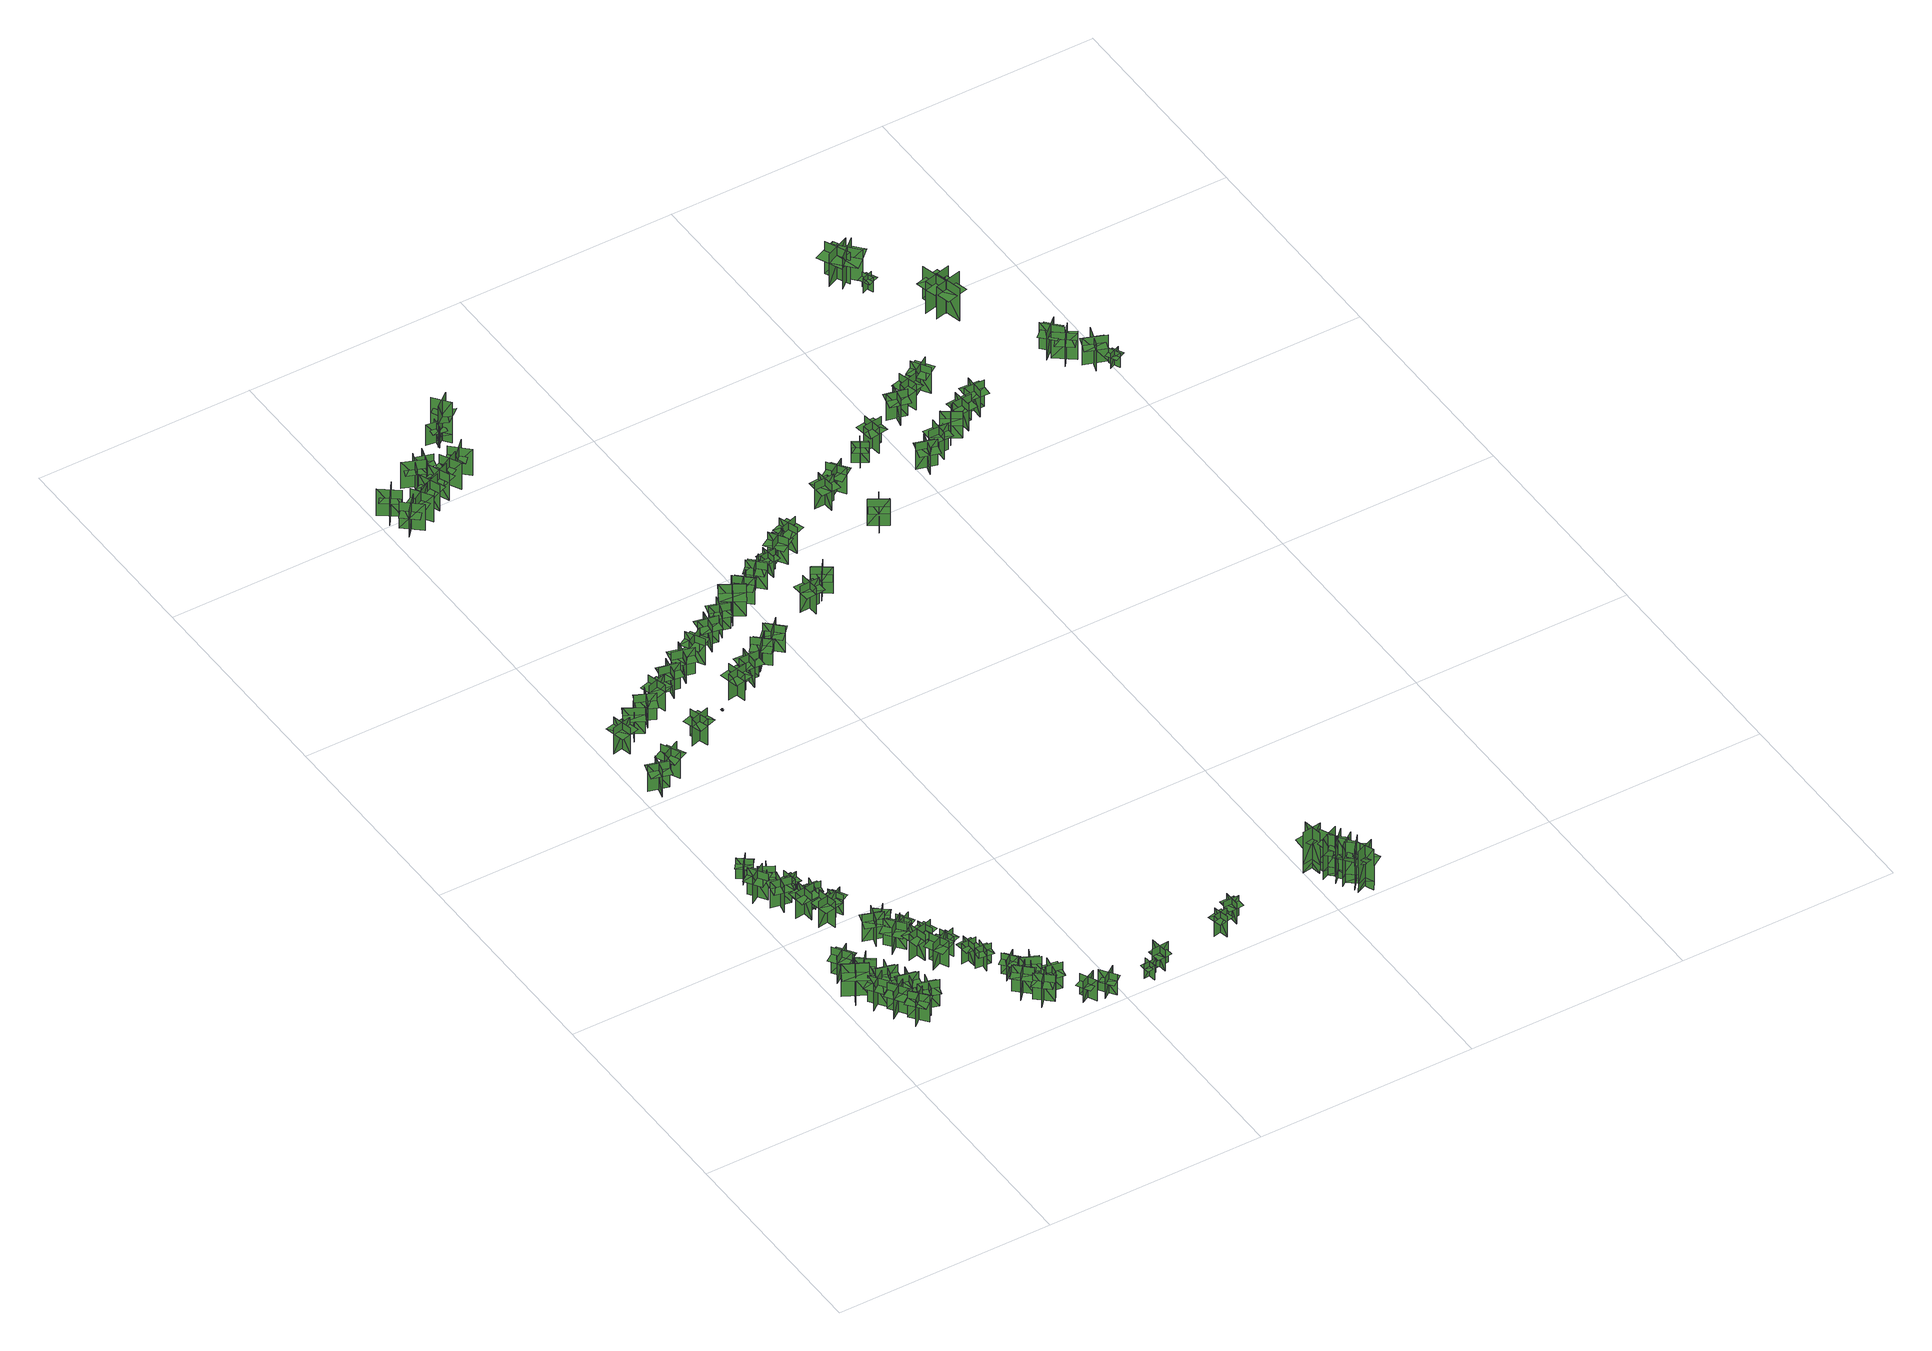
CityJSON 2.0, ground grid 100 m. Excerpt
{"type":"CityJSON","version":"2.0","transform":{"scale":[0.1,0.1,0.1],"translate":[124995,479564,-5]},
"CityObjects":{
"tree1":{"type":"SolitaryVegetationObject","geometry":[{"type":"MultiSurface","lod":"1","boundaries":[[[0,1,2]],[[0,2,3]],[[4,5,6]],[[4,6,7]],[[8,9,10]],[[8,10,11]],[[8,11,12]],[[8,12,13]]]}]},
"tree2":{"type":"SolitaryVegetationObject","geometry":[{"type":"MultiSurface","lod":"1","boundaries":[[[14,15,16]],[[14,16,17]],[[18,19,20]],[[18,20,21]],[[22,23,24]],[[22,24,25]],[[22,25,26]],[[22,26,27]]]}]},
"tree3":{"type":"SolitaryVegetationObject","geometry":[{"type":"MultiSurface","lod":"1","boundaries":[[[28,29,30]],[[28,30,31]],[[32,33,34]],[[32,34,35]],[[36,37,38]],[[36,38,39]],[[36,39,40]],[[36,40,41]]]}]},
"tree4":{"type":"SolitaryVegetationObject","geometry":[{"type":"MultiSurface","lod":"1","boundaries":[[[42,43,44]],[[42,44,45]],[[46,47,48]],[[46,48,49]],[[50,51,52]],[[50,52,53]],[[50,53,54]],[[50,54,55]]]}]},
"tree5":{"type":"SolitaryVegetationObject","geometry":[{"type":"MultiSurface","lod":"1","boundaries":[[[56,57,58]],[[56,58,59]],[[60,61,62]],[[60,62,63]],[[64,65,66]],[[64,66,67]],[[64,67,68]],[[64,68,69]]]}]},
"tree6":{"type":"SolitaryVegetationObject","geometry":[{"type":"MultiSurface","lod":"1","boundaries":[[[70,71,72]],[[70,72,73]],[[74,75,76]],[[74,76,77]],[[78,79,80]],[[78,80,81]],[[78,81,82]],[[78,82,83]]]}]},
"tree7":{"type":"SolitaryVegetationObject","geometry":[{"type":"MultiSurface","lod":"1","boundaries":[[[84,85,86]],[[84,86,87]],[[88,89,90]],[[88,90,91]],[[92,93,94]],[[92,94,95]],[[92,95,96]],[[92,96,97]]]}]},
"tree8":{"type":"SolitaryVegetationObject","geometry":[{"type":"MultiSurface","lod":"1","boundaries":[[[98,99,100]],[[98,100,101]],[[102,103,104]],[[102,104,105]],[[106,107,108]],[[106,108,109]],[[106,109,110]],[[106,110,111]]]}]},
"tree9":{"type":"SolitaryVegetationObject","geometry":[{"type":"MultiSurface","lod":"1","boundaries":[[[112,113,114]],[[112,114,115]],[[116,117,118]],[[116,118,119]],[[120,121,122]],[[120,122,123]],[[120,123,124]],[[120,124,125]]]}]},
"tree10":{"type":"SolitaryVegetationObject","geometry":[{"type":"MultiSurface","lod":"1","boundaries":[[[126,127,128]],[[126,128,129]],[[130,131,132]],[[130,132,133]],[[134,135,136]],[[134,136,137]],[[134,137,138]],[[134,138,139]]]}]},
"tree11":{"type":"SolitaryVegetationObject","geometry":[{"type":"MultiSurface","lod":"1","boundaries":[[[140,141,142]],[[140,142,143]],[[144,145,146]],[[144,146,147]],[[148,149,150]],[[148,150,151]],[[148,151,152]],[[148,152,153]]]}]},
"tree12":{"type":"SolitaryVegetationObject","geometry":[{"type":"MultiSurface","lod":"1","boundaries":[[[154,155,156]],[[154,156,157]],[[158,159,160]],[[158,160,161]],[[162,163,164]],[[162,164,165]],[[162,165,166]],[[162,166,167]]]}]},
"tree13":{"type":"SolitaryVegetationObject","geometry":[{"type":"MultiSurface","lod":"1","boundaries":[[[168,169,170]],[[168,170,171]],[[172,173,174]],[[172,174,175]],[[176,177,178]],[[176,178,179]],[[176,179,180]],[[176,180,181]]]}]},
"tree14":{"type":"SolitaryVegetationObject","geometry":[{"type":"MultiSurface","lod":"1","boundaries":[[[182,183,184]],[[182,184,185]],[[186,187,188]],[[186,188,189]],[[190,191,192]],[[190,192,193]],[[190,193,194]],[[190,194,195]]]}]},
"tree15":{"type":"SolitaryVegetationObject","geometry":[{"type":"MultiSurface","lod":"1","boundaries":[[[196,197,198]],[[196,198,199]],[[200,201,202]],[[200,202,203]],[[204,205,206]],[[204,206,207]],[[204,207,208]],[[204,208,209]]]}]},
"tree16":{"type":"SolitaryVegetationObject","geometry":[{"type":"MultiSurface","lod":"1","boundaries":[[[210,211,212]],[[210,212,213]],[[214,215,216]],[[214,216,217]],[[218,219,220]],[[218,220,221]],[[218,221,222]],[[218,222,223]]]}]},
"tree17":{"type":"SolitaryVegetationObject","geometry":[{"type":"MultiSurface","lod":"1","boundaries":[[[224,225,226]],[[224,226,227]],[[228,229,230]],[[228,230,231]],[[232,233,234]],[[232,234,235]],[[232,235,236]],[[232,236,237]]]}]},
"tree18":{"type":"SolitaryVegetationObject","geometry":[{"type":"MultiSurface","lod":"1","boundaries":[[[238,239,240]],[[238,240,241]],[[242,243,244]],[[242,244,245]],[[246,247,248]],[[246,248,249]],[[246,249,250]],[[246,250,251]]]}]},
"tree19":{"type":"SolitaryVegetationObject","geometry":[{"type":"MultiSurface","lod":"1","boundaries":[[[252,253,254]],[[252,254,255]],[[256,257,258]],[[256,258,259]],[[260,261,262]],[[260,262,263]],[[260,263,264]],[[260,264,265]]]}]},
"tree20":{"type":"SolitaryVegetationObject","geometry":[{"type":"MultiSurface","lod":"1","boundaries":[[[266,267,268]],[[266,268,269]],[[270,271,272]],[[270,272,273]],[[274,275,276]],[[274,276,277]],[[274,277,278]],[[274,278,279]]]}]},
"tree21":{"type":"SolitaryVegetationObject","geometry":[{"type":"MultiSurface","lod":"1","boundaries":[[[280,281,282]],[[280,282,283]],[[284,285,286]],[[284,286,287]],[[288,289,290]],[[288,290,291]],[[288,291,292]],[[288,292,293]]]}]},
"tree22":{"type":"SolitaryVegetationObject","geometry":[{"type":"MultiSurface","lod":"1","boundaries":[[[294,295,296]],[[294,296,297]],[[298,299,300]],[[298,300,301]],[[302,303,304]],[[302,304,305]],[[302,305,306]],[[302,306,307]]]}]},
"tree23":{"type":"SolitaryVegetationObject","geometry":[{"type":"MultiSurface","lod":"1","boundaries":[[[308,309,310]],[[308,310,311]],[[312,313,314]],[[312,314,315]],[[316,317,318]],[[316,318,319]],[[316,319,320]],[[316,320,321]]]}]},
"tree24":{"type":"SolitaryVegetationObject","geometry":[{"type":"MultiSurface","lod":"1","boundaries":[[[322,323,324]],[[322,324,325]],[[326,327,328]],[[326,328,329]],[[330,331,332]],[[330,332,333]],[[330,333,334]],[[330,334,335]]]}]},
"tree25":{"type":"SolitaryVegetationObject","geometry":[{"type":"MultiSurface","lod":"1","boundaries":[[[336,337,338]],[[336,338,339]],[[340,341,342]],[[340,342,343]],[[344,345,346]],[[344,346,347]],[[344,347,348]],[[344,348,349]]]}]},
"tree26":{"type":"SolitaryVegetationObject","geometry":[{"type":"MultiSurface","lod":"1","boundaries":[[[350,351,352]],[[350,352,353]],[[354,355,356]],[[354,356,357]],[[358,359,360]],[[358,360,361]],[[358,361,362]],[[358,362,363]]]}]},
"tree27":{"type":"SolitaryVegetationObject","geometry":[{"type":"MultiSurface","lod":"1","boundaries":[[[364,365,366]],[[364,366,367]],[[368,369,370]],[[368,370,371]],[[372,373,374]],[[372,374,375]],[[372,375,376]],[[372,376,377]]]}]},
"tree28":{"type":"SolitaryVegetationObject","geometry":[{"type":"MultiSurface","lod":"1","boundaries":[[[378,379,380]],[[378,380,381]],[[382,383,384]],[[382,384,385]],[[386,387,388]],[[386,388,389]],[[386,389,390]],[[386,390,391]]]}]},
"tree29":{"type":"SolitaryVegetationObject","geometry":[{"type":"MultiSurface","lod":"1","boundaries":[[[392,393,394]],[[392,394,395]],[[396,397,398]],[[396,398,399]],[[400,401,402]],[[400,402,403]],[[400,403,404]],[[400,404,405]]]}]},
"tree30":{"type":"SolitaryVegetationObject","geometry":[{"type":"MultiSurface","lod":"1","boundaries":[[[406,407,408]],[[406,408,409]],[[410,411,412]],[[410,412,413]],[[414,415,416]],[[414,416,417]],[[414,417,418]],[[414,418,419]]]}]},
"tree31":{"type":"SolitaryVegetationObject","geometry":[{"type":"MultiSurface","lod":"1","boundaries":[[[420,421,422]],[[420,422,423]],[[424,425,426]],[[424,426,427]],[[428,429,430]],[[428,430,431]],[[428,431,432]],[[428,432,433]]]}]},
"tree32":{"type":"SolitaryVegetationObject","geometry":[{"type":"MultiSurface","lod":"1","boundaries":[[[434,435,436]],[[434,436,437]],[[438,439,440]],[[438,440,441]],[[442,443,444]],[[442,444,445]],[[442,445,446]],[[442,446,447]]]}]},
"tree33":{"type":"SolitaryVegetationObject","geometry":[{"type":"MultiSurface","lod":"1","boundaries":[[[448,449,450]],[[448,450,451]],[[452,453,454]],[[452,454,455]],[[456,457,458]],[[456,458,459]],[[456,459,460]],[[456,460,461]]]}]},
"tree34":{"type":"SolitaryVegetationObject","geometry":[{"type":"MultiSurface","lod":"1","boundaries":[[[462,463,464]],[[462,464,465]],[[466,467,468]],[[466,468,469]],[[470,471,472]],[[470,472,473]],[[470,473,474]],[[470,474,475]]]}]},
"tree35":{"type":"SolitaryVegetationObject","geometry":[{"type":"MultiSurface","lod":"1","boundaries":[[[476,477,478]],[[476,478,479]],[[480,481,482]],[[480,482,483]],[[484,485,486]],[[484,486,487]],[[484,487,488]],[[484,488,489]]]}]},
"tree36":{"type":"SolitaryVegetationObject","geometry":[{"type":"MultiSurface","lod":"1","boundaries":[[[490,491,492]],[[490,492,493]],[[494,495,496]],[[494,496,497]],[[498,499,500]],[[498,500,501]],[[498,501,502]],[[498,502,503]]]}]},
"tree37":{"type":"SolitaryVegetationObject","geometry":[{"type":"MultiSurface","lod":"1","boundaries":[[[504,505,506]],[[504,506,507]],[[508,509,510]],[[508,510,511]],[[512,513,514]],[[512,514,515]],[[512,515,516]],[[512,516,517]]]}]},
"tree38":{"type":"SolitaryVegetationObject","geometry":[{"type":"MultiSurface","lod":"1","boundaries":[[[518,519,520]],[[518,520,521]],[[522,523,524]],[[522,524,525]],[[526,527,528]],[[526,528,529]],[[526,529,530]],[[526,530,531]]]}]},
"tree39":{"type":"SolitaryVegetationObject","geometry":[{"type":"MultiSurface","lod":"1","boundaries":[[[532,533,534]],[[532,534,535]],[[536,537,538]],[[536,538,539]],[[540,541,542]],[[540,542,543]],[[540,543,544]],[[540,544,545]]]}]},
"tree40":{"type":"SolitaryVegetationObject","geometry":[{"type":"MultiSurface","lod":"1","boundaries":[[[546,547,548]],[[546,548,549]],[[550,551,552]],[[550,552,553]],[[554,555,556]],[[554,556,557]],[[554,557,558]],[[554,558,559]]]}]},
"tree41":{"type":"SolitaryVegetationObject","geometry":[{"type":"MultiSurface","lod":"1","boundaries":[[[560,561,562]],[[560,562,563]],[[564,565,566]],[[564,566,567]],[[568,569,570]],[[568,570,571]],[[568,571,572]],[[568,572,573]]]}]},
"tree42":{"type":"SolitaryVegetationObject","geometry":[{"type":"MultiSurface","lod":"1","boundaries":[[[574,575,576]],[[574,576,577]],[[578,579,580]],[[578,580,581]],[[582,583,584]],[[582,584,585]],[[582,585,586]],[[582,586,587]]]}]},
"tree43":{"type":"SolitaryVegetationObject","geometry":[{"type":"MultiSurface","lod":"1","boundaries":[[[588,589,590]],[[588,590,591]],[[592,593,594]],[[592,594,595]],[[596,597,598]],[[596,598,599]],[[596,599,600]],[[596,600,601]]]}]},
"tree44":{"type":"SolitaryVegetationObject","geometry":[{"type":"MultiSurface","lod":"1","boundaries":[[[602,603,604]],[[602,604,605]],[[606,607,608]],[[606,608,609]],[[610,611,612]],[[610,612,613]],[[610,613,614]],[[610,614,615]]]}]},
"tree45":{"type":"SolitaryVegetationObject","geometry":[{"type":"MultiSurface","lod":"1","boundaries":[[[616,617,618]],[[616,618,619]],[[620,621,622]],[[620,622,623]],[[624,625,626]],[[624,626,627]],[[624,627,628]],[[624,628,629]]]}]},
"tree46":{"type":"SolitaryVegetationObject","geometry":[{"type":"MultiSurface","lod":"1","boundaries":[[[630,631,632]],[[630,632,633]],[[634,635,636]],[[634,636,637]],[[638,639,640]],[[638,640,641]],[[638,641,642]],[[638,642,643]]]}]},
"tree47":{"type":"SolitaryVegetationObject","geometry":[{"type":"MultiSurface","lod":"1","boundaries":[[[644,645,646]],[[644,646,647]],[[648,649,650]],[[648,650,651]],[[652,653,654]],[[652,654,655]],[[652,655,656]],[[652,656,657]]]}]},
"tree48":{"type":"SolitaryVegetationObject","geometry":[{"type":"MultiSurface","lod":"1","boundaries":[[[658,659,660]],[[658,660,661]],[[662,663,664]],[[662,664,665]],[[666,667,668]],[[666,668,669]],[[666,669,670]],[[666,670,671]]]}]},
"tree49":{"type":"SolitaryVegetationObject","geometry":[{"type":"MultiSurface","lod":"1","boundaries":[[[672,673,674]],[[672,674,675]],[[676,677,678]],[[676,678,679]],[[680,681,682]],[[680,682,683]],[[680,683,684]],[[680,684,685]]]}]},
"tree50":{"type":"SolitaryVegetationObject","geometry":[{"type":"MultiSurface","lod":"1","boundaries":[[[686,687,688]],[[686,688,689]],[[690,691,692]],[[690,692,693]],[[694,695,696]],[[694,696,697]],[[694,697,698]],[[694,698,699]]]}]},
"tree51":{"type":"SolitaryVegetationObject","geometry":[{"type":"MultiSurface","lod":"1","boundaries":[[[700,701,702]],[[700,702,703]],[[704,705,706]],[[704,706,707]],[[708,709,710]],[[708,710,711]],[[708,711,712]],[[708,712,713]]]}]},
"tree52":{"type":"SolitaryVegetationObject","geometry":[{"type":"MultiSurface","lod":"1","boundaries":[[[714,715,716]],[[714,716,717]],[[718,719,720]],[[718,720,721]],[[722,723,724]],[[722,724,725]],[[722,725,726]],[[722,726,727]]]}]},
"tree53":{"type":"SolitaryVegetationObject","geometry":[{"type":"MultiSurface","lod":"1","boundaries":[[[728,729,730]],[[728,730,731]],[[732,733,734]],[[732,734,735]],[[736,737,738]],[[736,738,739]],[[736,739,740]],[[736,740,741]]]}]},
"tree54":{"type":"SolitaryVegetationObject","geometry":[{"type":"MultiSurface","lod":"1","boundaries":[[[742,743,744]],[[742,744,745]],[[746,747,748]],[[746,748,749]],[[750,751,752]],[[750,752,753]],[[750,753,754]],[[750,754,755]]]}]},
"tree55":{"type":"SolitaryVegetationObject","geometry":[{"type":"MultiSurface","lod":"1","boundaries":[[[756,757,758]],[[756,758,759]],[[760,761,762]],[[760,762,763]],[[764,765,766]],[[764,766,767]],[[764,767,768]],[[764,768,769]]]}]},
"tree56":{"type":"SolitaryVegetationObject","geometry":[{"type":"MultiSurface","lod":"1","boundaries":[[[770,771,772]],[[770,772,773]],[[774,775,776]],[[774,776,777]],[[778,779,780]],[[778,780,781]],[[778,781,782]],[[778,782,783]]]}]},
"tree57":{"type":"SolitaryVegetationObject","geometry":[{"type":"MultiSurface","lod":"1","boundaries":[[[784,785,786]],[[784,786,787]],[[788,789,790]],[[788,790,791]],[[792,793,794]],[[792,794,795]],[[792,795,796]],[[792,796,797]]]}]},
"tree58":{"type":"SolitaryVegetationObject","geometry":[{"type":"MultiSurface","lod":"1","boundaries":[[[798,799,800]],[[798,800,801]],[[802,803,804]],[[802,804,805]],[[806,807,808]],[[806,808,809]],[[806,809,810]],[[806,810,811]]]}]},
"tree59":{"type":"SolitaryVegetationObject","geometry":[{"type":"MultiSurface","lod":"1","boundaries":[[[812,813,814]],[[812,814,815]],[[816,817,818]],[[816,818,819]],[[820,821,822]],[[820,822,823]],[[820,823,824]],[[820,824,825]]]}]},
"tree60":{"type":"SolitaryVegetationObject","geometry":[{"type":"MultiSurface","lod":"1","boundaries":[[[826,827,828]],[[826,828,829]],[[830,831,832]],[[830,832,833]],[[834,835,836]],[[834,836,837]],[[834,837,838]],[[834,838,839]]]}]},
"tree61":{"type":"SolitaryVegetationObject","geometry":[{"type":"MultiSurface","lod":"1","boundaries":[[[840,841,842]],[[840,842,843]],[[844,845,846]],[[844,846,847]],[[848,849,850]],[[848,850,851]],[[848,851,852]],[[848,852,853]]]}]},
"tree62":{"type":"SolitaryVegetationObject","geometry":[{"type":"MultiSurface","lod":"1","boundaries":[[[854,855,856]],[[854,856,857]],[[858,859,860]],[[858,860,861]],[[862,863,864]],[[862,864,865]],[[862,865,866]],[[862,866,867]]]}]},
"tree63":{"type":"SolitaryVegetationObject","geometry":[{"type":"MultiSurface","lod":"1","boundaries":[[[868,869,870]],[[868,870,871]],[[872,873,874]],[[872,874,875]],[[876,877,878]],[[876,878,879]],[[876,879,880]],[[876,880,881]]]}]},
"tree64":{"type":"SolitaryVegetationObject","geometry":[{"type":"MultiSurface","lod":"1","boundaries":[[[882,883,884]],[[882,884,885]],[[886,887,888]],[[886,888,889]],[[890,891,892]],[[890,892,893]],[[890,893,894]],[[890,894,895]]]}]},
"tree65":{"type":"SolitaryVegetationObject","geometry":[{"type":"MultiSurface","lod":"1","boundaries":[[[896,897,898]],[[896,898,899]],[[900,901,902]],[[900,902,903]],[[904,905,906]],[[904,906,907]],[[904,907,908]],[[904,908,909]]]}]},
"tree66":{"type":"SolitaryVegetationObject","geometry":[{"type":"MultiSurface","lod":"1","boundaries":[[[910,911,912]],[[910,912,913]],[[914,915,916]],[[914,916,917]],[[918,919,920]],[[918,920,921]],[[918,921,922]],[[918,922,923]]]}]},
"tree67":{"type":"SolitaryVegetationObject","geometry":[{"type":"MultiSurface","lod":"1","boundaries":[[[924,925,926]],[[924,926,927]],[[928,929,930]],[[928,930,931]],[[932,933,934]],[[932,934,935]],[[932,935,936]],[[932,936,937]]]}]},
"tree68":{"type":"SolitaryVegetationObject","geometry":[{"type":"MultiSurface","lod":"1","boundaries":[[[938,939,940]],[[938,940,941]],[[942,943,944]],[[942,944,945]],[[946,947,943]],[[946,943,942]],[[948,949,939]],[[948,939,938]],[[950,951,952]],[[950,952,953]],[[954,955,956]],[[954,956,957]]]}]},
"tree69":{"type":"SolitaryVegetationObject","geometry":[{"type":"MultiSurface","lod":"1","boundaries":[[[958,959,960]],[[958,960,961]],[[962,963,964]],[[962,964,965]],[[966,967,968]],[[966,968,969]],[[966,969,970]],[[966,970,971]]]}]},
"tree70":{"type":"SolitaryVegetationObject","geometry":[{"type":"MultiSurface","lod":"1","boundaries":[[[972,973,974]],[[972,974,975]],[[976,977,978]],[[976,978,979]],[[980,981,982]],[[980,982,983]],[[980,983,984]],[[980,984,985]]]}]},
"tree71":{"type":"SolitaryVegetationObject","geometry":[{"type":"MultiSurface","lod":"1","boundaries":[[[986,987,988]],[[986,988,989]],[[990,991,992]],[[990,992,993]],[[994,995,996]],[[994,996,997]],[[994,997,998]],[[994,998,999]]]}]},
"tree72":{"type":"SolitaryVegetationObject","geometry":[{"type":"MultiSurface","lod":"1","boundaries":[[[1000,1001,1002]],[[1000,1002,1003]],[[1004,1005,1006]],[[1004,1006,1007]],[[1008,1009,1010]],[[1008,1010,1011]],[[1008,1011,1012]],[[1008,1012,1013]]]}]},
"tree73":{"type":"SolitaryVegetationObject","geometry":[{"type":"MultiSurface","lod":"1","boundaries":[[[1014,1015,1016]],[[1014,1016,1017]],[[1018,1019,1020]],[[1018,1020,1021]],[[1022,1023,1024]],[[1022,1024,1025]],[[1022,1025,1026]],[[1022,1026,1027]]]}]},
"tree74":{"type":"SolitaryVegetationObject","geometry":[{"type":"MultiSurface","lod":"1","boundaries":[[[1028,1029,1030]],[[1028,1030,1031]],[[1032,1033,1034]],[[1032,1034,1035]],[[1036,1037,1033]],[[1036,1033,1032]],[[1038,1039,1029]],[[1038,1029,1028]],[[1040,1041,1042]],[[1040,1042,1043]],[[1044,1045,1046]],[[1044,1046,1047]]]}]},
"tree75":{"type":"SolitaryVegetationObject","geometry":[{"type":"MultiSurface","lod":"1","boundaries":[[[1048,1049,1050]],[[1048,1050,1051]],[[1052,1053,1054]],[[1052,1054,1055]],[[1056,1057,1058]],[[1056,1058,1059]],[[1056,1059,1060]],[[1056,1060,1061]]]}]},
"tree76":{"type":"SolitaryVegetationObject","geometry":[{"type":"MultiSurface","lod":"1","boundaries":[[[1062,1063,1064]],[[1062,1064,1065]],[[1066,1067,1068]],[[1066,1068,1069]],[[1070,1071,1067]],[[1070,1067,1066]],[[1072,1073,1063]],[[1072,1063,1062]],[[1074,1075,1076]],[[1074,1076,1077]],[[1078,1079,1080]],[[1078,1080,1081]]]}]},
"tree77":{"type":"SolitaryVegetationObject","geometry":[{"type":"MultiSurface","lod":"1","boundaries":[[[1082,1083,1084]],[[1082,1084,1085]],[[1086,1087,1088]],[[1086,1088,1089]],[[1090,1091,1087]],[[1090,1087,1086]],[[1092,1093,1083]],[[1092,1083,1082]],[[1094,1095,1096]],[[1094,1096,1097]],[[1098,1099,1100]],[[1098,1100,1101]]]}]},
"tree78":{"type":"SolitaryVegetationObject","geometry":[{"type":"MultiSurface","lod":"1","boundaries":[[[1102,1103,1104]],[[1102,1104,1105]],[[1106,1107,1108]],[[1106,1108,1109]],[[1110,1111,1107]],[[1110,1107,1106]],[[1112,1113,1103]],[[1112,1103,1102]],[[1114,1115,1116]],[[1114,1116,1117]],[[1118,1119,1120]],[[1118,1120,1121]]]}]},
"tree79":{"type":"SolitaryVegetationObject","geometry":[{"type":"MultiSurface","lod":"1","boundaries":[[[1122,1123,1124]],[[1122,1124,1125]],[[1126,1127,1128]],[[1126,1128,1129]],[[1130,1131,1127]],[[1130,1127,1126]],[[1132,1133,1123]],[[1132,1123,1122]],[[1134,1135,1136]],[[1134,1136,1137]],[[1138,1139,1140]],[[1138,1140,1141]]]}]},
"tree80":{"type":"SolitaryVegetationObject","geometry":[{"type":"MultiSurface","lod":"1","boundaries":[[[1142,1143,1144]],[[1142,1144,1145]],[[1146,1147,1148]],[[1146,1148,1149]],[[1150,1151,1147]],[[1150,1147,1146]],[[1152,1153,1143]],[[1152,1143,1142]],[[1154,1155,1156]],[[1154,1156,1157]],[[1158,1159,1160]],[[1158,1160,1161]]]}]},
"tree81":{"type":"SolitaryVegetationObject","geometry":[{"type":"MultiSurface","lod":"1","boundaries":[[[1162,1163,1164]],[[1162,1164,1165]],[[1166,1167,1168]],[[1166,1168,1169]],[[1170,1171,1172]],[[1170,1172,1173]],[[1170,1173,1174]],[[1170,1174,1175]]]}]},
"tree82":{"type":"SolitaryVegetationObject","geometry":[{"type":"MultiSurface","lod":"1","boundaries":[[[1176,1177,1178]],[[1176,1178,1179]],[[1180,1181,1182]],[[1180,1182,1183]],[[1184,1185,1186]],[[1184,1186,1187]],[[1184,1187,1188]],[[1184,1188,1189]]]}]},
"tree83":{"type":"SolitaryVegetationObject","geometry":[{"type":"MultiSurface","lod":"1","boundaries":[[[1190,1191,1192]],[[1190,1192,1193]],[[1194,1195,1196]],[[1194,1196,1197]],[[1198,1199,1200]],[[1198,1200,1201]],[[1198,1201,1202]],[[1198,1202,1203]]]}]},
"tree84":{"type":"SolitaryVegetationObject","geometry":[{"type":"MultiSurface","lod":"1","boundaries":[[[1204,1205,1206]],[[1204,1206,1207]],[[1208,1209,1210]],[[1208,1210,1211]],[[1212,1213,1214]],[[1212,1214,1215]],[[1212,1215,1216]],[[1212,1216,1217]]]}]},
"tree85":{"type":"SolitaryVegetationObject","geometry":[{"type":"MultiSurface","lod":"1","boundaries":[[[1218,1219,1220]],[[1218,1220,1221]],[[1222,1223,1224]],[[1222,1224,1225]],[[1226,1227,1228]],[[1226,1228,1229]],[[1226,1229,1230]],[[1226,1230,1231]]]}]},
"tree86":{"type":"SolitaryVegetationObject","geometry":[{"type":"MultiSurface","lod":"1","boundaries":[[[1232,1233,1234]],[[1232,1234,1235]],[[1236,1237,1238]],[[1236,1238,1239]],[[1240,1241,1242]],[[1240,1242,1243]],[[1240,1243,1244]],[[1240,1244,1245]]]}]},
"tree87":{"type":"SolitaryVegetationObject","geometry":[{"type":"MultiSurface","lod":"1","boundaries":[[[1246,1247,1248]],[[1246,1248,1249]],[[1250,1251,1252]],[[1250,1252,1253]],[[1254,1255,1256]],[[1254,1256,1257]],[[1254,1257,1258]],[[1254,1258,1259]]]}]},
"tree88":{"type":"SolitaryVegetationObject","geometry":[{"type":"MultiSurface","lod":"1","boundaries":[[[1260,1261,1262]],[[1260,1262,1263]],[[1264,1265,1266]],[[1264,1266,1267]],[[1268,1269,1270]],[[1268,1270,1271]],[[1268,1271,1272]],[[1268,1272,1273]]]}]},
"tree89":{"type":"SolitaryVegetationObject","geometry":[{"type":"MultiSurface","lod":"1","boundaries":[[[1274,1275,1276]],[[1274,1276,1277]],[[1278,1279,1280]],[[1278,1280,1281]],[[1282,1283,1284]],[[1282,1284,1285]],[[1282,1285,1286]],[[1282,1286,1287]]]}]},
"tree90":{"type":"SolitaryVegetationObject","geometry":[{"type":"MultiSurface","lod":"1","boundaries":[[[1288,1289,1290]],[[1288,1290,1291]],[[1292,1293,1294]],[[1292,1294,1295]],[[1296,1297,1298]],[[1296,1298,1299]],[[1296,1299,1300]],[[1296,1300,1301]]]}]},
"tree91":{"type":"SolitaryVegetationObject","geometry":[{"type":"MultiSurface","lod":"1","boundaries":[[[1302,1303,1304]],[[1302,1304,1305]],[[1306,1307,1308]],[[1306,1308,1309]],[[1310,1311,1312]],[[1310,1312,1313]],[[1310,1313,1314]],[[1310,1314,1315]]]}]},
"tree92":{"type":"SolitaryVegetationObject","geometry":[{"type":"MultiSurface","lod":"1","boundaries":[[[1316,1317,1318]],[[1316,1318,1319]],[[1320,1321,1322]],[[1320,1322,1323]],[[1324,1325,1326]],[[1324,1326,1327]],[[1324,1327,1328]],[[1324,1328,1329]]]}]},
"tree93":{"type":"SolitaryVegetationObject","geometry":[{"type":"MultiSurface","lod":"1","boundaries":[[[1330,1331,1332]],[[1330,1332,1333]],[[1334,1335,1336]],[[1334,1336,1337]],[[1338,1339,1340]],[[1338,1340,1341]],[[1338,1341,1342]],[[1338,1342,1343]]]}]},
"tree94":{"type":"SolitaryVegetationObject","geometry":[{"type":"MultiSurface","lod":"1","boundaries":[[[1344,1345,1346]],[[1344,1346,1347]],[[1348,1349,1350]],[[1348,1350,1351]],[[1352,1353,1354]],[[1352,1354,1355]],[[1352,1355,1356]],[[1352,1356,1357]]]}]},
"tree95":{"type":"SolitaryVegetationObject","geometry":[{"type":"MultiSurface","lod":"1","boundaries":[[[1358,1359,1360]],[[1358,1360,1361]],[[1362,1363,1364]],[[1362,1364,1365]],[[1366,1367,1368]],[[1366,1368,1369]],[[1366,1369,1370]],[[1366,1370,1371]]]}]},
"tree96":{"type":"SolitaryVegetationObject","geometry":[{"type":"MultiSurface","lod":"1","boundaries":[[[1372,1373,1374]],[[1372,1374,1375]],[[1376,1377,1378]],[[1376,1378,1379]],[[1380,1381,1382]],[[1380,1382,1383]],[[1380,1383,1384]],[[1380,1384,1385]]]}]},
"tree97":{"type":"SolitaryVegetationObject","geometry":[{"type":"MultiSurface","lod":"1","boundaries":[[[1386,1387,1388]],[[1386,1388,1389]],[[1390,1391,1392]],[[1390,1392,1393]],[[1394,1395,1396]],[[1394,1396,1397]],[[1394,1397,1398]],[[1394,1398,1399]]]}]},
"tree98":{"type":"SolitaryVegetationObject","geometry":[{"type":"MultiSurface","lod":"1","boundaries":[[[1400,1401,1402]],[[1400,1402,1403]],[[1404,1405,1406]],[[1404,1406,1407]],[[1408,1409,1410]],[[1408,1410,1411]],[[1408,1412,1413]],[[1408,1413,1409]]]}]},
"tree99":{"type":"SolitaryVegetationObject","geometry":[{"type":"MultiSurface","lod":"1","boundaries":[[[1414,1415,1416]],[[1414,1416,1417]],[[1418,1419,1420]],[[1418,1420,1421]],[[1422,1423,1424]],[[1422,1424,1425]],[[1422,1426,1427]],[[1422,1427,1423]]]}]},
"tree100":{"type":"SolitaryVegetationObject","geometry":[{"type":"MultiSurface","lod":"1","boundaries":[[[1428,1429,1430]],[[1428,1430,1431]],[[1432,1433,1434]],[[1432,1434,1435]],[[1436,1437,1438]],[[1436,1438,1439]],[[1436,1440,1441]],[[1436,1441,1437]]]}]},
"tree101":{"type":"SolitaryVegetationObject","geometry":[{"type":"MultiSurface","lod":"1","boundaries":[[[1442,1443,1444]],[[1442,1444,1445]],[[1446,1447,1448]],[[1446,1448,1449]],[[1450,1451,1452]],[[1450,1452,1453]],[[1450,1454,1455]],[[1450,1455,1451]]]}]},
"tree102":{"type":"SolitaryVegetationObject","geometry":[{"type":"MultiSurface","lod":"1","boundaries":[[[1456,1457,1458]],[[1456,1458,1459]],[[1460,1461,1462]],[[1460,1462,1463]],[[1464,1465,1466]],[[1464,1466,1467]],[[1464,1468,1469]],[[1464,1469,1465]]]}]},
"tree103":{"type":"SolitaryVegetationObject","geometry":[{"type":"MultiSurface","lod":"1","boundaries":[[[1470,1471,1472]],[[1470,1472,1473]],[[1474,1475,1476]],[[1474,1476,1477]],[[1478,1479,1480]],[[1478,1480,1481]],[[1478,1481,1482]],[[1478,1482,1483]]]}]}
},
"vertices":[
[52,537,15],[106,636,15],[106,636,185],[52,537,185],[131,561,15],[32,615,15],[32,615,185],[131,561,185],[131,561,141],[157,608,141],[58,662,141],[32,615,141],[6,567,141],[105,513,141],
[158,458,16],[104,532,16],[104,532,155],[158,458,155],[168,525,16],[94,470,16],[94,470,155],[168,525,155],[168,525,119],[142,560,119],[68,506,119],[94,470,119],[120,434,119],[194,489,119],
[148,452,16],[200,376,16],[200,376,155],[148,452,155],[136,386,16],[212,437,16],[212,437,155],[136,386,155],[136,386,119],[160,349,119],[237,401,119],[212,437,119],[187,474,119],[111,422,119],
[71,752,20],[121,675,20],[121,675,159],[71,752,159],[57,686,20],[134,737,20],[134,737,159],[57,686,159],[57,686,123],[81,649,123],[159,699,123],[134,737,123],[110,774,123],[33,723,123],
[256,360,16],[185,300,16],[185,300,155],[256,360,155],[189,365,16],[248,294,16],[248,294,155],[189,365,155],[189,365,119],[155,337,119],[214,266,119],[248,294,119],[282,323,119],[223,394,119],
[184,593,16],[112,651,16],[112,651,155],[184,593,155],[176,660,16],[118,588,16],[118,588,155],[176,660,155],[176,660,119],[141,688,119],[83,616,119],[118,588,119],[153,561,119],[210,633,119],
[209,577,17],[185,488,17],[185,488,157],[209,577,157],[151,543,17],[240,520,17],[240,520,157],[151,543,157],[151,543,120],[139,500,120],[229,477,120],[240,520,120],[251,563,120],[162,586,120],
[198,458,19],[288,437,19],[288,437,158],[198,458,158],[234,401,19],[255,491,19],[255,491,158],[234,401,158],[234,401,122],[278,391,122],[298,481,122],[255,491,122],[212,501,122],[191,411,122],
[333,354,16],[244,380,16],[244,380,156],[333,354,156],[300,413,16],[274,324,16],[274,324,156],[300,413,156],[300,413,119],[258,425,119],[232,337,119],[274,324,119],[317,312,119],[343,400,119],
[96,1264,17],[45,1341,17],[45,1341,157],[96,1264,157],[109,1330,17],[32,1279,17],[32,1279,157],[109,1330,157],[109,1330,120],[84,1367,120],[8,1316,120],[32,1279,120],[56,1242,120],[133,1293,120],
[167,1201,17],[77,1219,17],[77,1219,156],[167,1201,156],[130,1257,17],[111,1167,17],[111,1167,156],[130,1257,156],[130,1257,120],[86,1266,120],[68,1175,120],[111,1167,120],[155,1158,120],[173,1248,120],
[60,1393,18],[104,1450,18],[104,1450,126],[60,1393,126],[112,1400,18],[55,1444,18],[55,1444,126],[112,1400,126],[112,1400,98],[133,1427,98],[76,1471,98],[55,1444,98],[34,1416,98],[91,1373,98],
[179,1069,16],[170,1160,16],[170,1160,155],[179,1069,155],[221,1121,16],[130,1112,16],[130,1112,155],[221,1121,155],[221,1121,119],[217,1165,119],[126,1156,119],[130,1112,119],[134,1068,119],[226,1077,119],
[215,1070,17],[233,979,17],[233,979,156],[215,1070,156],[178,1014,17],[269,1031,17],[269,1031,156],[178,1014,156],[178,1014,120],[186,970,120],[277,988,120],[269,1031,120],[260,1075,120],[170,1057,120],
[113,1303,18],[149,1365,18],[149,1365,126],[113,1303,126],[164,1317,18],[102,1353,18],[102,1353,126],[164,1317,126],[164,1317,98],[181,1347,98],[119,1383,98],[102,1353,98],[84,1323,98],[147,1287,98],
[177,1276,20],[187,1205,20],[187,1205,128],[177,1276,128],[146,1234,20],[217,1244,20],[217,1244,128],[146,1234,128],[146,1234,100],[151,1200,100],[222,1210,100],[217,1244,100],[212,1278,100],[141,1268,100],
[341,883,16],[312,795,16],[312,795,155],[341,883,155],[281,852,16],[368,824,16],[368,824,155],[281,852,155],[281,852,118],[267,810,118],[355,781,119],[368,824,119],[382,866,119],[295,894,118],
[269,1142,18],[198,1152,18],[198,1152,127],[269,1142,127],[238,1184,18],[227,1113,18],[227,1113,127],[238,1184,127],[238,1184,98],[204,1189,98],[193,1118,98],[227,1113,98],[262,1108,98],[272,1179,98],
[340,721,15],[417,784,15],[417,784,154],[340,721,154],[406,714,15],[343,791,15],[343,791,154],[406,714,154],[406,714,115],[444,746,115],[381,822,115],[343,791,115],[304,759,115],[367,682,115],
[251,1038,19],[314,1072,19],[314,1072,127],[251,1038,127],[301,1024,19],[267,1087,19],[267,1087,127],[301,1024,127],[301,1024,99],[332,1040,99],[298,1103,99],[267,1087,99],[237,1070,99],[271,1007,99],
[433,618,15],[412,707,15],[412,707,155],[433,618,155],[468,675,15],[378,654,15],[378,654,155],[468,675,155],[468,675,118],[458,718,118],[368,697,118],[378,654,118],[388,611,118],[478,632,118],
[451,616,16],[491,533,16],[491,533,155],[451,616,155],[429,552,16],[512,592,16],[512,592,155],[429,552,155],[429,552,119],[448,512,119],[531,552,119],[512,592,119],[493,632,119],[410,593,119],
[356,894,16],[413,850,16],[413,850,124],[356,894,124],[363,842,16],[407,898,16],[407,898,124],[363,842,124],[363,842,96],[390,821,96],[434,877,96],[407,898,96],[380,920,96],[336,863,96],
[466,799,18],[403,766,18],[403,766,126],[466,799,126],[416,814,18],[450,751,18],[450,751,126],[416,814,126],[416,814,98],[386,798,98],[419,735,98],[450,751,98],[480,767,98],[447,830,98],
[493,663,19],[469,731,19],[469,731,127],[493,663,127],[515,710,19],[448,686,19],[448,686,127],[515,710,127],[515,710,99],[504,743,99],[436,719,99],[448,686,99],[459,654,99],[527,678,99],
[72,2021,18],[96,2110,18],[96,2110,157],[72,2021,157],[130,2054,18],[41,2079,18],[41,2079,157],[130,2054,157],[130,2054,121],[142,2097,121],[53,2122,121],[41,2079,121],[29,2036,121],[118,2012,121],
[564,620,18],[497,597,18],[497,597,126],[564,620,126],[517,643,18],[541,575,18],[541,575,126],[517,643,126],[517,643,98],[485,631,98],[508,564,98],[541,575,98],[573,586,98],[550,654,98],
[624,207,18],[687,274,18],[687,274,157],[624,207,157],[691,209,18],[624,273,18],[624,273,157],[691,209,157],[691,209,121],[722,242,121],[655,305,121],[624,273,121],[594,240,121],[661,177,121],
[580,486,18],[575,557,18],[575,557,126],[580,486,126],[614,525,18],[543,521,18],[543,521,126],[614,525,126],[614,525,98],[612,560,98],[540,555,98],[543,521,98],[545,486,98],[616,491,98],
[647,461,18],[575,469,18],[575,469,126],[647,461,126],[614,502,18],[606,431,18],[606,431,126],[614,502,126],[614,502,98],[580,506,98],[571,435,98],[606,431,98],[640,427,98],[648,498,98],
[738,125,19],[670,187,19],[670,187,158],[738,125,158],[734,192,19],[673,124,19],[673,124,158],[734,192,158],[734,192,121],[702,222,121],[640,154,121],[673,124,121],[705,94,121],[767,162,121],
[645,386,19],[691,330,19],[691,330,128],[645,386,128],[640,334,19],[696,379,19],[696,379,128],[640,334,128],[640,334,99],[662,307,99],[718,353,99],[696,379,99],[674,406,99],[619,361,99],
[755,254,18],[672,294,18],[672,294,157],[755,254,157],[732,317,18],[693,234,18],[693,234,157],[732,317,157],[732,317,120],[692,336,120],[653,253,120],[693,234,120],[733,215,120],[772,299,120],
[46,2343,19],[135,2364,19],[135,2364,158],[46,2343,158],[103,2308,19],[82,2398,19],[82,2398,158],[103,2308,158],[103,2308,122],[146,2318,122],[125,2408,122],[82,2398,122],[39,2388,122],[60,2298,122],
[217,2139,18],[134,2098,18],[134,2098,157],[217,2139,157],[153,2160,18],[194,2077,18],[194,2077,157],[153,2160,157],[153,2160,120],[113,2140,120],[154,2057,120],[194,2077,120],[234,2097,120],[193,2179,120],
[807,181,17],[716,197,17],[716,197,156],[807,181,156],[768,236,17],[752,145,17],[752,145,156],[768,236,156],[768,236,120],[724,244,120],[709,153,120],[752,145,120],[796,138,120],[812,229,120],
[844,110,20],[882,38,20],[882,38,129],[844,110,129],[829,60,20],[829,60,129],[901,98,129],[901,98,20],[829,60,95],[844,30,95],[902,60,95],[886,90,95],[871,120,95],[813,90,95],
[156,2362,18],[201,2442,18],[201,2442,157],[156,2362,157],[221,2381,18],[140,2425,18],[140,2425,157],[221,2381,157],[221,2381,121],[242,2420,121],[161,2464,121],[140,2425,121],[119,2386,121],[200,2342,121],
[917,35,19],[983,83,19],[983,83,128],[917,35,128],[969,27,19],[969,27,128],[921,93,128],[921,93,19],[969,27,94],[996,47,94],[958,100,94],[931,80,94],[903,60,94],[941,7,94],
[219,2465,20],[304,2429,20],[304,2429,159],[219,2465,159],[245,2403,20],[281,2487,20],[281,2487,159],[245,2403,159],[245,2403,122],[286,2385,122],[322,2470,122],[281,2487,122],[240,2505,122],[204,2420,122],
[428,2245,18],[340,2218,18],[340,2218,157],[428,2245,157],[368,2276,18],[395,2188,18],[395,2188,157],[368,2276,157],[368,2276,121],[326,2263,121],[353,2175,121],[395,2188,121],[438,2201,121],[410,2289,121],
[334,2540,21],[360,2452,21],[360,2452,160],[334,2540,160],[302,2480,21],[390,2507,21],[390,2507,160],[302,2480,160],[302,2480,124],[315,2438,124],[403,2464,124],[390,2507,124],[378,2549,124],[289,2523,124],
[1135,81,20],[1144,23,20],[1144,23,97],[1135,81,97],[1113,51,20],[1113,51,97],[1171,59,97],[1171,59,20],[1113,51,73],[1117,27,73],[1163,33,73],[1159,57,73],[1156,81,73],[1110,75,73],
[393,2553,20],[484,2536,20],[484,2536,159],[393,2553,159],[432,2498,20],[448,2588,20],[448,2588,159],[432,2498,159],[432,2498,122],[475,2490,122],[491,2581,122],[448,2588,122],[404,2596,122],[388,2506,122],
[1168,79,20],[1249,86,20],[1249,86,129],[1168,79,129],[1208,45,20],[1208,45,129],[1200,126,129],[1200,126,20],[1208,45,94],[1241,48,94],[1236,113,94],[1202,110,94],[1168,107,94],[1174,42,94],
[551,2327,25],[558,2327,25],[558,2337,25],[551,2337,25],[555,2327,28],[555,2327,21],[555,2337,21],[555,2337,28],[555,2334,28],[558,2334,28],[558,2334,21],[555,2334,21],[552,2334,21],[552,2334,28],
[54,3961,20],[133,3894,20],[133,3894,160],[54,3961,160],[59,3895,20],[59,3895,160],[127,3974,160],[127,3974,20],[59,3895,116],[93,3866,116],[147,3930,116],[114,3958,116],[80,3987,116],[26,3923,116],
[101,4014,20],[17,4077,20],[17,4077,160],[101,4014,160],[91,4080,20],[91,4080,160],[29,3996,160],[29,3996,20],[91,4080,116],[56,4106,116],[6,4039,116],[41,4013,116],[76,3987,116],[126,4054,116],
[486,2605,20],[583,2582,20],[583,2582,159],[486,2605,159],[521,2549,20],[543,2646,20],[543,2646,159],[521,2549,159],[521,2549,120],[569,2537,120],[592,2634,120],[543,2646,120],[495,2657,120],[472,2560,120],
[134,4007,21],[189,3919,21],[189,3919,161],[134,4007,161],[119,3942,21],[119,3942,161],[208,3997,161],[208,3997,21],[119,3942,117],[142,3905,117],[213,3949,117],[190,3986,117],[167,4023,117],[96,3979,117],
[701,2390,20],[611,2372,20],[611,2372,159],[701,2390,159],[645,2427,20],[664,2337,20],[664,2337,159],[645,2427,159],[645,2427,123],[601,2418,123],[620,2328,123],[664,2337,123],[707,2346,123],[688,2436,123],
[646,2605,19],[600,2685,19],[600,2685,158],[646,2605,158],[663,2671,19],[583,2624,19],[583,2624,158],[663,2671,158],[663,2671,122],[640,2709,122],[561,2663,122],[583,2624,122],[605,2586,122],[685,2632,122],
[244,3961,22],[208,4060,22],[208,4060,161],[244,3961,161],[272,4022,22],[272,4022,161],[173,3986,161],[173,3986,22],[272,4022,117],[257,4063,117],[178,4035,117],[193,3994,117],[208,3952,117],[287,3981,117],
[741,2384,18],[744,2476,18],[744,2476,157],[741,2384,157],[790,2430,18],[698,2433,18],[698,2433,157],[790,2430,157],[790,2430,120],[791,2474,120],[699,2477,120],[698,2433,120],[696,2388,120],[789,2386,120],
[283,4121,21],[186,4161,21],[186,4161,160],[283,4121,160],[257,4183,21],[257,4183,160],[217,4086,160],[217,4086,21],[257,4183,116],[217,4200,116],[185,4122,116],[225,4106,116],[266,4089,116],[297,4166,116],
[313,3998,18],[273,4095,18],[273,4095,158],[313,3998,158],[339,4060,18],[339,4060,158],[242,4020,158],[242,4020,18],[339,4060,114],[322,4101,114],[245,4069,114],[262,4028,114],[278,3988,114],[355,4020,114],
[712,2655,20],[727,2746,20],[727,2746,159],[712,2655,159],[766,2694,20],[676,2710,20],[676,2710,159],[766,2694,159],[766,2694,123],[774,2737,123],[683,2753,123],[676,2710,123],[668,2666,123],[759,2650,123],
[1530,91,18],[1515,161,18],[1515,161,126],[1530,91,126],[1558,136,18],[1488,120,18],[1488,120,126],[1558,136,126],[1558,136,98],[1551,169,98],[1481,154,98],[1488,120,98],[1496,86,98],[1566,102,98],
[300,4141,20],[324,4219,20],[324,4219,128],[300,4141,128],[346,4166,20],[346,4166,128],[268,4189,128],[268,4189,20],[346,4166,94],[356,4199,94],[294,4217,94],[284,4185,94],[274,4152,94],[337,4134,94],
[804,2517,20],[872,2455,20],[872,2455,159],[804,2517,159],[808,2450,20],[870,2518,20],[870,2518,159],[808,2450,159],[808,2450,123],[841,2420,123],[903,2488,123],[870,2518,123],[837,2548,123],[775,2479,123],
[408,4104,17],[316,4055,17],[316,4055,157],[408,4104,157],[344,4123,17],[344,4123,157],[393,4031,157],[393,4031,17],[344,4123,113],[305,4102,113],[345,4029,113],[383,4050,113],[422,4070,113],[382,4144,113],
[850,2735,20],[762,2761,20],[762,2761,159],[850,2735,159],[818,2794,20],[791,2706,20],[791,2706,159],[818,2794,159],[818,2794,123],[775,2807,123],[749,2718,123],[791,2706,123],[834,2693,123],[860,2781,123],
[1567,175,17],[1639,176,17],[1639,176,125],[1567,175,125],[1605,138,17],[1604,210,17],[1604,210,125],[1605,138,125],[1605,138,97],[1640,139,97],[1639,211,97],[1604,210,97],[1570,210,97],[1571,138,97],
[469,4153,16],[396,4078,16],[396,4078,155],[469,4153,155],[402,4152,16],[402,4152,155],[477,4079,155],[477,4079,16],[402,4152,111],[372,4120,111],[432,4062,111],[462,4094,111],[492,4125,111],[432,4183,111],
[890,2496,20],[954,2562,20],[954,2562,159],[890,2496,159],[957,2497,20],[891,2561,20],[891,2561,159],[957,2497,159],[957,2497,122],[988,2529,122],[922,2593,122],[891,2561,122],[860,2529,122],[926,2465,122],
[865,2746,20],[921,2844,20],[921,2844,190],[865,2746,190],[944,2768,20],[846,2824,20],[846,2824,190],[944,2768,190],[944,2768,145],[971,2815,145],[873,2871,145],[846,2824,145],[820,2777,145],[917,2721,145],
[452,4287,20],[464,4368,20],[464,4368,128],[452,4287,128],[494,4319,20],[494,4319,128],[413,4330,128],[413,4330,20],[494,4319,94],[498,4352,94],[434,4361,94],[429,4328,94],[424,4294,94],[489,4285,94],
[521,4349,65],[450,4293,65],[449,4294,236],[520,4350,236],[453,4357,66],[509,4286,66],[510,4287,236],[453,4358,236],[453,4358,20],[510,4287,20],[520,4350,20],[449,4294,20],[520,4350,148],[449,4293,148],[478,4257,165],[549,4314,165],[459,4301,175],[512,4344,175],[490,4371,185],[437,4328,185],
[944,2874,17],[1012,2812,17],[1012,2812,157],[944,2874,157],[947,2807,17],[1010,2875,17],[1010,2875,157],[947,2807,157],[947,2807,120],[980,2777,120],[1043,2845,120],[1010,2875,120],[977,2905,120],[915,2837,120],
[1103,2861,18],[1038,2926,18],[1038,2926,157],[1103,2861,157],[1102,2928,18],[1038,2862,18],[1038,2862,157],[1102,2928,157],[1102,2928,121],[1071,2959,121],[1006,2894,121],[1038,2862,121],[1069,2831,121],[1134,2897,121],
[1183,2721,19],[1188,2629,19],[1188,2629,158],[1183,2721,158],[1139,2671,19],[1231,2676,19],[1231,2676,158],[1139,2671,158],[1139,2671,122],[1141,2627,122],[1233,2632,122],[1231,2676,122],[1228,2720,122],[1136,2715,122],
[1161,2907,20],[1156,2978,20],[1156,2978,128],[1161,2907,128],[1195,2946,20],[1123,2941,20],[1123,2941,128],[1195,2946,128],[1195,2946,100],[1192,2981,100],[1121,2976,100],[1123,2941,100],[1126,2907,100],[1197,2912,100],
[1235,2749,20],[1311,2697,20],[1311,2697,159],[1235,2749,159],[1247,2683,20],[1300,2759,20],[1300,2759,159],[1247,2683,159],[1247,2683,122],[1284,2658,122],[1336,2734,122],[1300,2759,122],[1263,2784,122],[1211,2708,122],
[1994,253,67],[2083,268,67],[2083,266,237],[1994,252,237],[2049,213,67],[2035,303,67],[2034,302,237],[2048,213,237],[2048,213,22],[2034,302,22],[1994,252,22],[2083,266,22],[1994,253,150],[2083,267,150],[2076,313,167],[1986,298,167],[2071,265,177],[2004,254,177],[2010,220,186],[2077,231,186],
[1190,2959,17],[1268,3008,17],[1268,3008,156],[1190,2959,156],[1255,2944,17],[1206,3022,17],[1206,3022,156],[1255,2944,156],[1255,2944,119],[1293,2968,119],[1244,3046,119],[1206,3022,119],[1169,2999,119],[1218,2921,119],
[2145,83,69],[2089,155,69],[2090,156,240],[2146,84,240],[2154,151,70],[2082,95,70],[2082,95,240],[2154,150,240],[2154,150,24],[2082,95,24],[2146,84,24],[2090,156,24],[2145,84,152],[2090,155,152],[2053,127,169],[2109,55,169],[2098,145,179],[2140,92,179],[2167,113,189],[2125,167,189],
[2121,211,68],[2039,173,68],[2038,174,239],[2120,212,239],[2057,235,69],[2095,153,69],[2096,153,239],[2058,235,239],[2058,235,23],[2096,153,23],[2120,212,23],[2038,174,23],[2121,212,151],[2039,173,151],[2058,132,168],[2140,170,168],[2050,179,178],[2111,208,178],[2097,239,188],[2035,210,188],
[2133,189,69],[2069,124,69],[2068,125,239],[2132,190,239],[2064,189,69],[2129,125,69],[2130,126,239],[2065,189,239],[2065,189,24],[2130,126,24],[2132,190,24],[2068,125,24],[2132,190,152],[2069,125,152],[2102,93,169],[2165,158,169],[2077,134,179],[2125,183,179],[2100,207,188],[2053,158,188],
[2168,121,69],[2112,50,69],[2111,51,239],[2167,122,239],[2100,114,69],[2171,57,69],[2172,58,239],[2101,114,239],[2101,114,24],[2172,58,24],[2167,122,24],[2111,51,24],[2168,122,152],[2111,51,152],[2147,22,168],[2204,93,168],[2119,60,179],[2161,114,179],[2134,135,188],[2092,82,188],
[2141,95,68],[2178,13,68],[2177,12,239],[2140,95,239],[2117,31,69],[2199,68,69],[2199,69,239],[2116,32,239],[2116,32,23],[2199,69,23],[2140,95,23],[2177,12,23],[2140,95,151],[2178,12,151],[2220,31,168],[2182,114,168],[2172,23,178],[2144,85,178],[2113,71,187],[2141,9,187],
[1322,2982,17],[1291,3068,17],[1291,3068,156],[1322,2982,156],[1350,3042,17],[1263,3011,17],[1263,3011,156],[1350,3042,156],[1350,3042,120],[1335,3084,120],[1249,3053,120],[1263,3011,120],[1278,2970,120],[1365,3001,120],
[1525,3172,18],[1617,3176,18],[1617,3176,157],[1525,3172,157],[1576,3127,18],[1571,3219,18],[1571,3219,157],[1576,3127,157],[1576,3127,120],[1620,3129,120],[1615,3221,120],[1571,3219,120],[1527,3217,120],[1531,3125,120],
[1648,2975,17],[1727,2927,17],[1727,2927,156],[1648,2975,156],[1665,2910,17],[1712,2989,17],[1712,2989,156],[1665,2910,156],[1665,2910,120],[1703,2887,120],[1750,2966,120],[1712,2989,120],[1674,3012,120],[1627,2933,120],
[1631,3257,16],[1682,3181,16],[1682,3181,155],[1631,3257,155],[1618,3191,16],[1695,3242,16],[1695,3242,155],[1618,3191,155],[1618,3191,119],[1643,3154,119],[1720,3206,119],[1695,3242,119],[1670,3279,119],[1593,3227,119],
[1861,3296,17],[1800,3333,17],[1800,3333,125],[1861,3296,125],[1848,3347,17],[1812,3286,17],[1812,3286,125],[1848,3347,125],[1848,3347,97],[1819,3365,97],[1782,3303,97],[1812,3286,97],[1841,3268,97],[1878,3329,97],
[1965,3370,18],[1874,3357,18],[1874,3357,157],[1965,3370,157],[1911,3410,18],[1924,3319,18],[1924,3319,157],[1911,3410,157],[1911,3410,120],[1868,3404,120],[1880,3313,120],[1924,3319,120],[1968,3325,120],[1955,3416,120],
[1994,3159,17],[2083,3135,17],[2083,3135,156],[1994,3159,156],[2028,3101,17],[2052,3190,17],[2052,3190,156],[2028,3101,156],[2028,3101,120],[2071,3089,120],[2095,3178,120],[2052,3190,120],[2009,3201,120],[1985,3112,120],
[2127,3242,17],[2125,3150,17],[2125,3150,157],[2127,3242,157],[2079,3195,17],[2171,3193,17],[2171,3193,157],[2079,3195,157],[2079,3195,120],[2078,3151,120],[2170,3149,120],[2171,3193,120],[2172,3238,120],[2080,3239,120],
[2086,3415,20],[2106,3505,20],[2106,3505,160],[2086,3415,160],[2143,3451,20],[2053,3471,20],[2053,3471,160],[2143,3451,160],[2143,3451,123],[2153,3494,123],[2063,3514,123],[2053,3471,123],[2043,3428,123],[2133,3408,123],
[2191,3206,18],[2241,3283,18],[2241,3283,157],[2191,3206,157],[2257,3220,18],[2179,3270,18],[2179,3270,157],[2257,3220,157],[2257,3220,121],[2281,3257,121],[2204,3307,121],[2179,3270,121],[2155,3233,121],[2233,3183,121],
[2225,3521,16],[2136,3497,16],[2136,3497,155],[2225,3521,155],[2166,3554,16],[2191,3465,16],[2191,3465,155],[2166,3554,155],[2166,3554,119],[2124,3542,119],[2148,3454,119],[2191,3465,119],[2233,3477,119],[2209,3566,119],
[2300,3242,19],[2293,3334,19],[2293,3334,158],[2300,3242,158],[2344,3293,19],[2252,3287,19],[2252,3287,158],[2344,3293,158],[2344,3293,121],[2340,3338,121],[2249,3331,121],[2252,3287,121],[2255,3242,121],[2347,3249,121],
[2295,3517,17],[2244,3594,17],[2244,3594,156],[2295,3517,156],[2308,3583,17],[2232,3532,17],[2232,3532,156],[2308,3583,156],[2308,3583,120],[2284,3620,120],[2207,3569,120],[2232,3532,120],[2256,3495,120],[2333,3546,120],
[2385,3293,15],[2388,3385,15],[2388,3385,154],[2385,3293,154],[2434,3339,15],[2341,3342,15],[2341,3342,154],[2434,3339,154],[2434,3339,118],[2435,3383,118],[2343,3386,118],[2341,3342,118],[2340,3298,118],[2432,3295,118],
[2330,4369,9],[2381,4259,9],[2381,4259,178],[2330,4369,178],[2302,4293,9],[2412,4344,9],[2412,4344,178],[2302,4293,178],[2302,4293,131],[2327,4238,131],[2438,4289,131],[2412,4344,131],[2387,4399,131],[2276,4349,131],
[2429,4328,12],[2338,4247,12],[2338,4247,181],[2429,4328,181],[2348,4333,12],[2429,4242,12],[2429,4242,181],[2348,4333,181],[2348,4333,134],[2303,4293,134],[2383,4202,134],[2429,4242,134],[2474,4283,134],[2394,4374,134],
[2446,4204,11],[2395,4183,11],[2395,4183,88],[2446,4204,88],[2412,4219,11],[2433,4168,11],[2433,4168,88],[2412,4219,88],[2412,4219,67],[2387,4208,67],[2408,4157,67],[2433,4168,67],[2459,4178,67],[2438,4229,67],
[2666,3976,11],[2540,3944,11],[2540,3944,183],[2666,3976,183],[2577,4028,11],[2609,3902,11],[2609,3902,183],[2577,4028,183],[2655,3973,138],[2540,3944,138],[2552,3894,138],[2668,3923,138],[2643,4023,138],[2527,3994,138],
[2631,3834,11],[2600,3961,11],[2600,3961,183],[2631,3834,183],[2684,3922,11],[2558,3892,11],[2558,3892,183],[2684,3922,183],[2629,3845,138],[2600,3961,138],[2550,3948,138],[2579,3833,138],[2679,3857,138],[2650,3973,138],
[2793,3438,19],[2871,3510,19],[2871,3510,160],[2793,3438,160],[2877,3435,19],[2805,3513,19],[2805,3513,160],[2877,3435,160],[2800,3444,123],[2871,3510,123],[2843,3541,123],[2771,3475,123],[2828,3413,123],[2900,3479,123],
[2901,3455,15],[2837,3370,15],[2837,3370,155],[2901,3455,155],[2818,3443,15],[2902,3379,15],[2902,3379,155],[2818,3443,155],[2896,3448,119],[2837,3370,119],[2870,3345,119],[2929,3422,119],[2862,3473,119],[2803,3396,119],
[3001,3307,13],[2901,3343,13],[2901,3343,154],[3001,3307,154],[2965,3383,13],[2929,3283,13],[2929,3283,154],[2965,3383,154],[2992,3310,118],[2901,3343,118],[2887,3304,118],[2978,3271,118],[3007,3350,118],[2915,3383,118],
[2992,3288,24],[3016,3238,24],[3016,3238,101],[2992,3288,101],[2980,3253,24],[3030,3277,24],[3030,3277,101],[2980,3253,101],[2980,3253,79],[2992,3228,79],[3042,3252,79],[3030,3277,79],[3018,3302,79],[2968,3278,79]
]}
